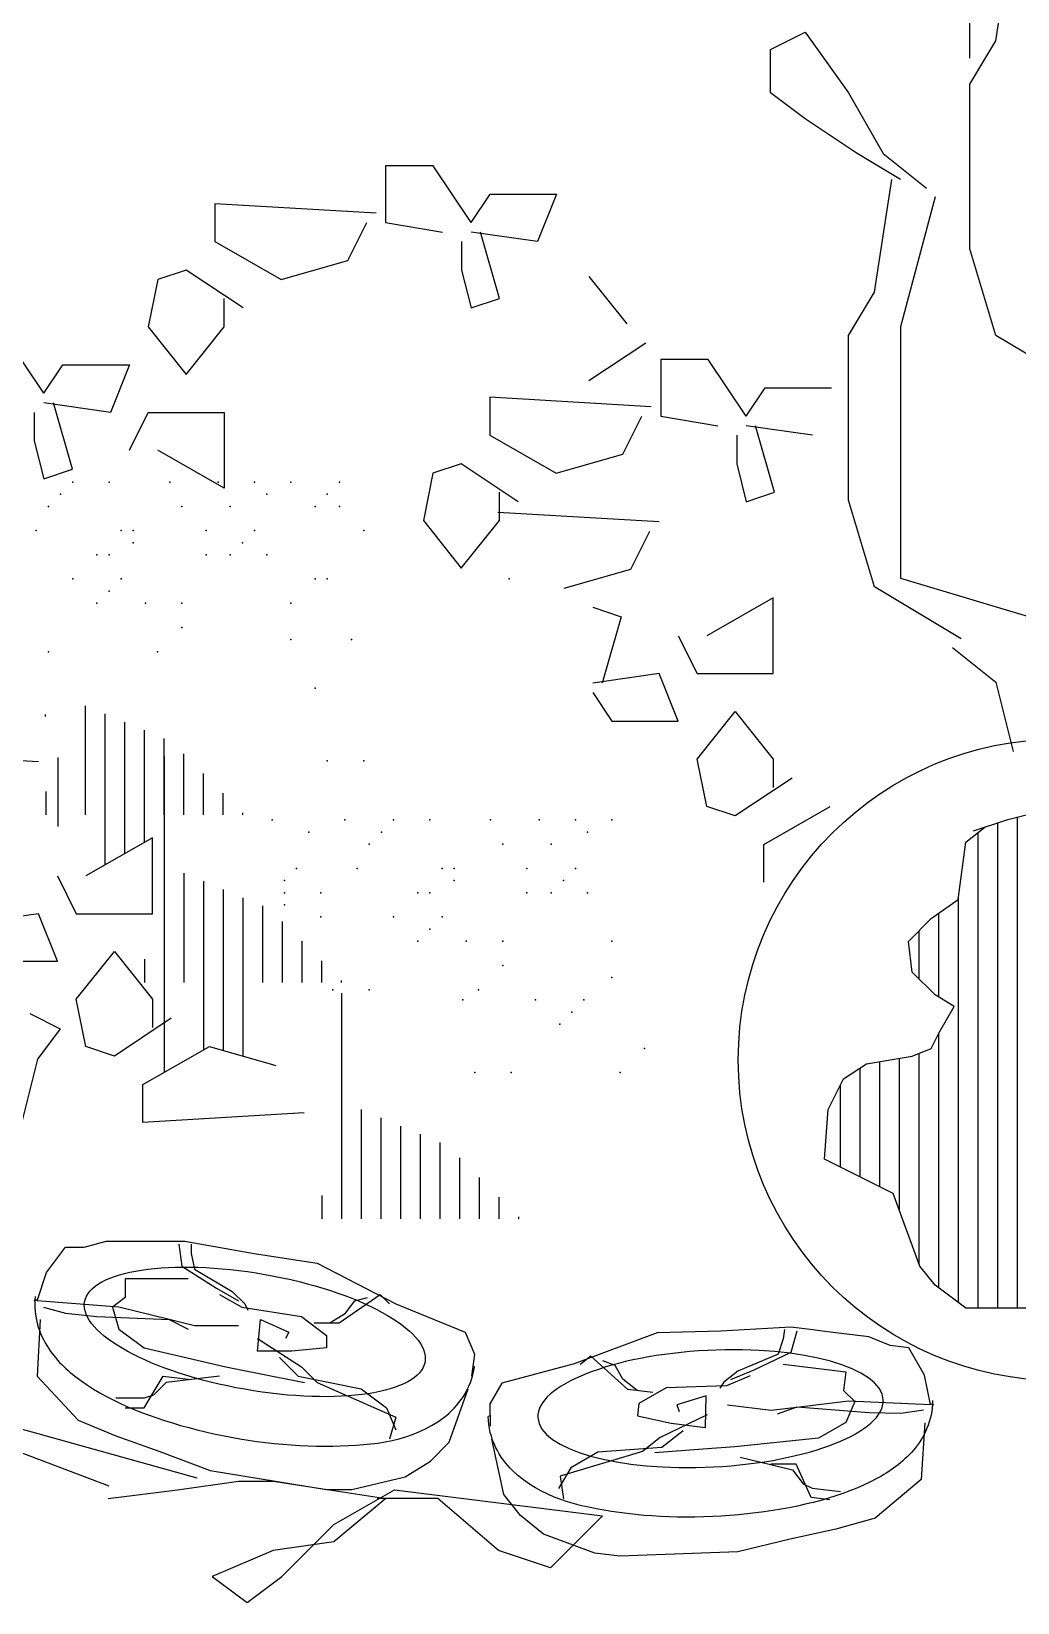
# Model space of a CAD drawing. Extents: x -15.8 to -8, y 56.1 to 69.5.
# Drawn here: x -14.683 to -13.887, y 66.536 to 67.804 of the extents above; entities that cross this region are included whole.
import ezdxf

# ---------------------------------------------------------------- set-up
doc = ezdxf.new("R2010")
doc.units = 0
doc.header["$LTSCALE"] = 0.01
doc.header["$MEASUREMENT"] = 0
doc.layers.add('MUEBLES', color=30, linetype='CONTINUOUS')

msp = doc.modelspace()

# ---------------------------------------------------------------- hatches: boundary and pattern name
at = {"layer": 'MUEBLES'}
h = msp.add_hatch(dxfattribs=at)
h.set_pattern_fill('LINE', color=256, scale=0.005, angle=90, style=0)
h.set_pattern_definition([(90, (-152.365038, -80.731848), (-0.015875, 1e-18), [])])
h.paths.add_polyline_path([(-13.9384, 67.0169), (-13.9507, 66.9953), (-13.9569, 66.9829), (-13.9723, 66.9768), (-14.0093, 66.9706), (-14.0278, 66.9583), (-14.0402, 66.9336), (-14.0432, 66.8935), (-13.9877, 66.8658), (-13.9661, 66.8072), (-13.9538, 66.7918), (-13.9291, 66.7733), (-13.9168, 66.7733), (-13.9075, 66.7733), (-13.8797, 66.7733), (-13.8581, 66.7795), (-13.8088, 66.7826), (-13.7748, 66.7857), (-13.7625, 66.7857), (-13.7224, 66.798), (-13.7008, 66.8411), (-13.6885, 66.8689), (-13.6669, 66.8812), (-13.6545, 66.9059), (-13.6576, 66.949), (-13.673, 67.0045), (-13.673, 67.0384), (-13.6792, 67.0508), (-13.7162, 67.1063), (-13.7471, 67.1217), (-13.7594, 67.1248), (-13.7718, 67.1433), (-13.7964, 67.1525), (-13.8242, 67.1556), (-13.8458, 67.1679), (-13.8705, 67.1741), (-13.8952, 67.1679), (-13.9137, 67.1617), (-13.9291, 67.1494), (-13.9353, 67.1032), (-13.9569, 67.0878), (-13.9754, 67.0693), (-13.9723, 67.0446), (-13.9538, 67.0261)])
h = msp.add_hatch(dxfattribs=at)
h.set_pattern_fill('LINE', color=256, scale=0.005, angle=90, style=0)
h.set_pattern_definition([(90, (-154.196143, -80.564787), (-0.015875, 1e-18), [])])
h.paths.add_polyline_path([(-14.3112, 66.8684), (-14.3476, 66.9047), (-14.4203, 66.935), (-14.4332, 67.0319), (-14.4437, 67.0307), (-14.4437, 66.8835), (-14.4532, 66.8453), (-14.2881, 66.8453)])

# ---------------------------------------------------------------- linework, layer by layer
for p, q in [((-13.9047, 67.7964), (-13.8907, 67.8874)), ((-13.9257, 67.7825), (-13.9257, 67.8314)), ((-14.0868, 67.7895), (-14.0588, 67.8034)), ((-14.0588, 67.8034), (-14.0238, 67.7545)), ((-13.9257, 67.7615), (-13.9047, 67.7964)), ((-14.0868, 67.7545), (-14.0868, 67.7895)), ((-14.0588, 67.7335), (-14.0868, 67.7545)), ((-14.0238, 67.7545), (-13.9958, 67.7055)), ((-13.9257, 67.6285), (-13.9257, 67.7615)), ((-14.0168, 67.7055), (-14.0588, 67.7335)), ((-13.9818, 67.6845), (-14.0168, 67.7055)), ((-13.9958, 67.7055), (-13.9608, 67.6775)), ((-14.3974, 67.6957), (-14.3974, 67.6497)), ((-14.359, 67.6957), (-14.3974, 67.6957)), ((-14.3284, 67.6497), (-14.359, 67.6957)), ((-14.0028, 67.5936), (-13.9888, 67.6845)), ((-14.3284, 67.6497), (-14.3131, 67.6727)), ((-14.3131, 67.6727), (-14.2594, 67.6727)), ((-14.2594, 67.6727), (-14.2747, 67.6344)), ((-13.9537, 67.6705), (-13.9818, 67.5656)), ((-14.5353, 67.665), (-14.5353, 67.6344)), ((-14.405, 67.6574), (-14.5353, 67.665)), ((-14.428, 67.6191), (-14.4127, 67.6497)), ((-14.3974, 67.6497), (-14.3514, 67.6421)), ((-14.2747, 67.6344), (-14.3284, 67.6421)), ((-14.3054, 67.5884), (-14.3207, 67.6421)), ((-14.5353, 67.6344), (-14.4817, 67.6038)), ((-14.3361, 67.6344), (-14.3361, 67.6114)), ((-13.9047, 67.5586), (-13.9257, 67.6285)), ((-14.4817, 67.6038), (-14.428, 67.6191)), ((-14.5813, 67.6038), (-14.589, 67.5655)), ((-14.5583, 67.6114), (-14.5813, 67.6038)), ((-14.5123, 67.5808), (-14.5583, 67.6114)), ((-14.3361, 67.6114), (-14.3284, 67.5808)), ((-14.2334, 67.6062), (-14.2028, 67.5679)), ((-14.0238, 67.5586), (-14.0028, 67.5936)), ((-14.5277, 67.5655), (-14.5277, 67.5884)), ((-14.3284, 67.5808), (-14.3054, 67.5884)), ((-14.589, 67.5655), (-14.5583, 67.5272)), ((-14.5583, 67.5272), (-14.5277, 67.5655)), ((-13.9818, 67.5656), (-13.9818, 67.5026)), ((-14.6733, 67.5119), (-14.704, 67.5578)), ((-14.1874, 67.5525), (-14.2334, 67.5219)), ((-14.0238, 67.4257), (-14.0238, 67.5586)), ((-13.8347, 67.5166), (-13.9047, 67.5586)), ((-14.1753, 67.5393), (-14.1753, 67.4934)), ((-14.137, 67.5393), (-14.1753, 67.5393)), ((-14.1064, 67.4934), (-14.137, 67.5393)), ((-14.6733, 67.5119), (-14.658, 67.5348)), ((-14.658, 67.5348), (-14.6043, 67.5348)), ((-14.6043, 67.5348), (-14.6196, 67.4965)), ((-14.1064, 67.4934), (-14.091, 67.5163)), ((-14.091, 67.5163), (-14.0374, 67.5163)), ((-14.6196, 67.4965), (-14.6733, 67.5042)), ((-14.6503, 67.4506), (-14.6656, 67.5042)), ((-14.3133, 67.5087), (-14.3133, 67.478)), ((-14.183, 67.501), (-14.3133, 67.5087)), ((-13.9818, 67.5026), (-13.9818, 67.4746)), ((-14.681, 67.4965), (-14.681, 67.4736)), ((-14.6043, 67.4659), (-14.589, 67.4965)), ((-14.589, 67.4965), (-14.5277, 67.4965)), ((-14.5277, 67.4965), (-14.5277, 67.4353)), ((-14.206, 67.4627), (-14.1907, 67.4934)), ((-14.1753, 67.4934), (-14.1293, 67.4857)), ((-14.3133, 67.478), (-14.2596, 67.4474)), ((-14.114, 67.478), (-14.114, 67.4551)), ((-14.0527, 67.478), (-14.1064, 67.4857)), ((-14.0834, 67.4321), (-14.0987, 67.4857)), ((-14.681, 67.4736), (-14.6733, 67.4429)), ((-14.5277, 67.4353), (-14.5813, 67.4659)), ((-14.2596, 67.4474), (-14.206, 67.4627)), ((-13.9818, 67.4746), (-13.9818, 67.3627)), ((-14.6733, 67.4429), (-14.6503, 67.4506)), ((-14.3363, 67.4551), (-14.3593, 67.4474)), ((-14.2903, 67.4244), (-14.3363, 67.4551)), ((-14.114, 67.4551), (-14.1064, 67.4244)), ((-14.3593, 67.4474), (-14.3669, 67.4091)), ((-14.3056, 67.4091), (-14.3056, 67.4321)), ((-14.1064, 67.4244), (-14.0834, 67.4321)), ((-14.0028, 67.3557), (-14.0238, 67.4257)), ((-14.1765, 67.4081), (-14.3068, 67.4158)), ((-14.3669, 67.4091), (-14.3363, 67.3708)), ((-14.3363, 67.3708), (-14.3056, 67.4091)), ((-14.1995, 67.3698), (-14.1842, 67.4005)), ((-14.2532, 67.3545), (-14.1995, 67.3698)), ((-13.9818, 67.3627), (-13.8417, 67.3207)), ((-13.9327, 67.3137), (-14.0028, 67.3557)), ((-14.2302, 67.3392), (-14.2072, 67.3315)), ((-14.0846, 67.3468), (-14.1382, 67.3162)), ((-14.0846, 67.2856), (-14.0846, 67.3468)), ((-14.2072, 67.3315), (-14.2225, 67.2779)), ((-14.1612, 67.3162), (-14.1459, 67.2856)), ((-13.9397, 67.3067), (-13.9047, 67.2788)), ((-14.1765, 67.2856), (-14.2302, 67.2779)), ((-14.1612, 67.2473), (-14.1765, 67.2856)), ((-14.1459, 67.2856), (-14.0846, 67.2856)), ((-13.9047, 67.2788), (-13.8907, 67.2228)), ((-14.6397, 67.1715), (-14.6397, 67.2597)), ((-14.2302, 67.2703), (-14.2149, 67.2473)), ((-14.6719, 67.251), (-14.6719, 67.2527)), ((-14.6238, 67.1312), (-14.6238, 67.2531)), ((-14.2149, 67.2473), (-14.1612, 67.2473)), ((-14.1459, 67.2166), (-14.1152, 67.2549)), ((-14.1152, 67.2549), (-14.0846, 67.2166)), ((-14.6079, 67.1403), (-14.6079, 67.2465)), ((-14.5921, 67.1494), (-14.5921, 67.2399)), ((-14.6777, 67.2143), (-14.808, 67.2219)), ((-14.5762, 67.1715), (-14.5762, 67.2333)), ((-14.662, 67.2179), (-14.662, 67.1622)), ((-14.5759, 66.9638), (-14.5759, 67.2187)), ((-14.5603, 67.1715), (-14.5603, 67.2207)), ((-14.1382, 67.1783), (-14.1459, 67.2166)), ((-14.0846, 67.2166), (-14.0846, 67.1937)), ((-14.5444, 67.1715), (-14.5444, 67.2049)), ((-14.0692, 67.2013), (-14.1152, 67.1707)), ((-14.6714, 67.1715), (-14.6714, 67.1904)), ((-14.5286, 67.1715), (-14.5286, 67.189)), ((-14.5127, 67.1715), (-14.5127, 67.1731)), ((-14.1152, 67.1707), (-14.1382, 67.1783)), ((-14.0922, 67.1477), (-14.0386, 67.1783)), ((-13.8952, 67.1679), (-13.8705, 67.1741)), ((-13.9291, 67.1494), (-13.9137, 67.1617)), ((-13.9229, 67.1587), (-13.8952, 67.1679)), ((-14.5857, 67.153), (-14.6394, 67.1223)), ((-14.5857, 67.0917), (-14.5857, 67.153)), ((-14.0922, 67.1171), (-14.0922, 67.1477)), ((-13.9353, 67.1032), (-13.9291, 67.1494)), ((-14.6624, 67.1223), (-14.6471, 67.0917)), ((-14.5601, 67.0362), (-14.5601, 67.1245)), ((-14.5442, 66.982), (-14.5442, 67.1179)), ((-14.5283, 66.9812), (-14.5283, 67.1112)), ((-14.5124, 66.9767), (-14.5124, 67.1046)), ((-14.4966, 67.0362), (-14.4966, 67.098)), ((-13.9569, 67.0878), (-13.9353, 67.1032)), ((-14.6777, 67.0917), (-14.7314, 67.0841)), ((-14.6624, 67.0534), (-14.6777, 67.0917)), ((-14.6471, 67.0917), (-14.5857, 67.0917)), ((-14.4807, 67.0362), (-14.4807, 67.0855)), ((-13.9754, 67.0693), (-13.9569, 67.0878)), ((-14.4648, 67.0362), (-14.4648, 67.0696)), ((-14.6471, 67.0228), (-14.6164, 67.0611)), ((-14.6164, 67.0611), (-14.5857, 67.0228)), ((-13.9723, 67.0446), (-13.9754, 67.0693)), ((-14.716, 67.0534), (-14.6624, 67.0534)), ((-14.5918, 67.0362), (-14.5918, 67.0551)), ((-14.4489, 67.0362), (-14.4489, 67.0538)), ((-13.9538, 67.0261), (-13.9723, 67.0446)), ((-14.4331, 67.0362), (-14.4331, 67.0379)), ((-14.6394, 66.9845), (-14.6471, 67.0228)), ((-14.5857, 67.0228), (-14.5857, 66.9998)), ((-13.9384, 67.0169), (-13.9538, 67.0261)), ((-14.6845, 67.0111), (-14.6601, 66.9989)), ((-14.5704, 67.0075), (-14.6164, 66.9768)), ((-13.9507, 66.9953), (-13.9384, 67.0169)), ((-14.6601, 66.9989), (-14.6784, 66.9744)), ((-13.9569, 66.9829), (-13.9507, 66.9953)), ((-14.6164, 66.9768), (-14.6394, 66.9845)), ((-14.5934, 66.9539), (-14.5397, 66.9845)), ((-14.5397, 66.9845), (-14.4861, 66.9692)), ((-13.9723, 66.9768), (-13.9569, 66.9829)), ((-14.6784, 66.9744), (-14.6967, 66.9012)), ((-14.0278, 66.9583), (-14.0093, 66.9706)), ((-14.0093, 66.9706), (-13.9723, 66.9768)), ((-14.0402, 66.9336), (-14.0278, 66.9583)), ((-14.5934, 66.9232), (-14.5934, 66.9539)), ((-14.4631, 66.9309), (-14.5934, 66.9232)), ((-14.0432, 66.8935), (-14.0402, 66.9336)), ((-13.9877, 66.8658), (-14.0432, 66.8935)), ((-13.9661, 66.8072), (-13.9877, 66.8658)), ((-14.6711, 66.8021), (-14.6559, 66.8224)), ((-14.6559, 66.8224), (-14.6407, 66.8224)), ((-14.6407, 66.8224), (-14.6229, 66.8274)), ((-14.6229, 66.8274), (-14.5848, 66.8274)), ((-14.5848, 66.8274), (-14.5771, 66.8274)), ((-14.5771, 66.8274), (-14.5594, 66.8274)), ((-14.5644, 66.8249), (-14.5619, 66.8071)), ((-14.5594, 66.8274), (-14.5035, 66.8173)), ((-14.5543, 66.8249), (-14.5543, 66.8173)), ((-14.5543, 66.8173), (-14.5517, 66.8046)), ((-14.5035, 66.8173), (-14.4527, 66.8097)), ((-14.5619, 66.8071), (-14.534, 66.7894)), ((-14.5517, 66.8046), (-14.5213, 66.7868)), ((-14.4527, 66.8097), (-14.3892, 66.7767)), ((-13.9538, 66.7918), (-13.9661, 66.8072)), ((-14.6788, 66.7792), (-14.6711, 66.8021)), ((-14.6076, 66.797), (-14.6076, 66.7818)), ((-14.5568, 66.797), (-14.6076, 66.797)), ((-13.9291, 66.7733), (-13.9538, 66.7918)), ((-14.6784, 66.7802), (-14.6813, 66.7792)), ((-14.6127, 66.7741), (-14.6788, 66.7792)), ((-14.6076, 66.7818), (-14.6178, 66.7741)), ((-14.534, 66.7894), (-14.5162, 66.7792)), ((-14.5314, 66.7843), (-14.5136, 66.7741)), ((-14.5213, 66.7868), (-14.5111, 66.7767)), ((-14.4349, 66.7614), (-14.4019, 66.7843)), ((-14.4298, 66.7691), (-14.4222, 66.7792)), ((-14.4222, 66.7792), (-14.412, 66.7818)), ((-14.4019, 66.7843), (-14.3942, 66.7767)), ((-14.6737, 66.7741), (-14.6559, 66.7691)), ((-14.6559, 66.7691), (-14.6305, 66.7665)), ((-14.6305, 66.7665), (-14.5721, 66.764)), ((-14.6178, 66.7741), (-14.6127, 66.7564)), ((-14.5721, 66.764), (-14.6127, 66.7741)), ((-14.5136, 66.7741), (-14.4654, 66.7665)), ((-14.5111, 66.7767), (-14.5086, 66.7716)), ((-14.4654, 66.7665), (-14.445, 66.7513)), ((-14.4425, 66.7614), (-14.4298, 66.7691)), ((-14.3892, 66.7767), (-14.3333, 66.7538)), ((-13.9168, 66.7733), (-13.9291, 66.7733)), ((-13.9075, 66.7733), (-13.9168, 66.7733)), ((-13.8797, 66.7733), (-13.9075, 66.7733)), ((-14.6762, 66.764), (-14.6788, 66.7183)), ((-14.6127, 66.7564), (-14.5924, 66.7411)), ((-14.5721, 66.764), (-14.5568, 66.7564)), ((-14.5517, 66.7589), (-14.5721, 66.764)), ((-14.5162, 66.7589), (-14.5517, 66.7589)), ((-14.5009, 66.7386), (-14.4984, 66.764)), ((-14.4984, 66.764), (-14.4755, 66.7538)), ((-14.4755, 66.7538), (-14.4781, 66.7488)), ((-14.4552, 66.7614), (-14.4349, 66.7614)), ((-14.3333, 66.7538), (-14.3257, 66.7361)), ((-14.1783, 66.7534), (-14.2453, 66.7284)), ((-14.1269, 66.7547), (-14.1783, 66.7534)), ((-14.0702, 66.7579), (-14.1269, 66.7547)), ((-14.0755, 66.756), (-14.0765, 66.7485)), ((-14.0525, 66.7558), (-14.0702, 66.7579)), ((-14.0655, 66.7548), (-14.0702, 66.7375)), ((-14.045, 66.7548), (-14.0525, 66.7558)), ((-14.0072, 66.7502), (-14.045, 66.7548)), ((-14.5924, 66.7411), (-14.5263, 66.7259)), ((-14.5009, 66.7488), (-14.4654, 66.7259)), ((-14.445, 66.7411), (-14.473, 66.7386)), ((-14.445, 66.7513), (-14.445, 66.7411)), ((-14.0765, 66.7485), (-14.0806, 66.7362)), ((-13.9901, 66.743), (-14.0072, 66.7502)), ((-13.975, 66.7411), (-13.9901, 66.743)), ((-13.9624, 66.7191), (-13.975, 66.7411)), ((-14.473, 66.7386), (-14.5009, 66.7386)), ((-14.4832, 66.7335), (-14.4679, 66.7183)), ((-14.3257, 66.7361), (-14.3282, 66.7183)), ((-14.2453, 66.7284), (-14.3036, 66.7126)), ((-14.2318, 66.7344), (-14.2403, 66.7278)), ((-14.2018, 66.7077), (-14.2318, 66.7344)), ((-14.2122, 66.7269), (-14.222, 66.7306)), ((-14.0806, 66.7362), (-14.113, 66.7223)), ((-14.0702, 66.7375), (-14.1001, 66.7233)), ((-14.0764, 66.728), (-14.026, 66.7218)), ((-14.6788, 66.7183), (-14.6457, 66.6828)), ((-14.5924, 66.6929), (-14.5771, 66.7183)), ((-14.5771, 66.7183), (-14.5568, 66.7158)), ((-14.5314, 66.7183), (-14.5746, 66.7132)), ((-14.5263, 66.7259), (-14.5009, 66.7208)), ((-14.5009, 66.7208), (-14.4628, 66.7132)), ((-14.4679, 66.7183), (-14.4425, 66.7132)), ((-14.4654, 66.7259), (-14.4527, 66.7132)), ((-14.327, 66.7266), (-14.3257, 66.7259)), ((-14.2059, 66.7159), (-14.2122, 66.7269)), ((-14.1943, 66.7067), (-14.2059, 66.7159)), ((-14.113, 66.7223), (-14.1243, 66.7135)), ((-14.1032, 66.7185), (-14.1221, 66.7106)), ((-14.1001, 66.7233), (-14.119, 66.7154)), ((-14.026, 66.7218), (-14.0279, 66.7067)), ((-13.9576, 66.6955), (-13.9624, 66.7191)), ((-14.5848, 66.7031), (-14.5924, 66.7005)), ((-14.5746, 66.7132), (-14.5848, 66.7031)), ((-14.4527, 66.7132), (-14.3892, 66.6853)), ((-14.4425, 66.7132), (-14.4171, 66.7081)), ((-14.4171, 66.7081), (-14.3968, 66.6929)), ((-14.346, 66.665), (-14.3307, 66.7081)), ((-14.3036, 66.7126), (-14.3133, 66.6959)), ((-14.1816, 66.7052), (-14.2018, 66.7077)), ((-14.1709, 66.709), (-14.193, 66.6964)), ((-14.1221, 66.7106), (-14.1709, 66.709)), ((-14.1385, 66.7024), (-14.1624, 66.6951)), ((-14.1391, 66.6769), (-14.1385, 66.7024)), ((-14.1243, 66.7135), (-14.1275, 66.7087)), ((-14.0279, 66.7067), (-14.0187, 66.6979)), ((-14.5496, 66.6361), (-14.7546, 66.693)), ((-14.5924, 66.7005), (-14.6153, 66.7005)), ((-14.6076, 66.6929), (-14.5924, 66.6929)), ((-14.3968, 66.6929), (-14.3892, 66.6751)), ((-14.3133, 66.6959), (-14.313, 66.6779)), ((-14.193, 66.6964), (-14.1942, 66.6863)), ((-14.1624, 66.6951), (-14.1605, 66.6898)), ((-14.1214, 66.6952), (-14.0861, 66.6909)), ((-14.0861, 66.6909), (-14.0654, 66.6934)), ((-14.0654, 66.6934), (-14.0814, 66.6877)), ((-14.0654, 66.6934), (-14.0238, 66.6985)), ((-14.0071, 66.6888), (-14.0654, 66.6934)), ((-14.0187, 66.6979), (-14.0259, 66.6809)), ((-14.0238, 66.6985), (-13.9576, 66.6955)), ((-13.9633, 66.691), (-13.9815, 66.6882)), ((-13.9578, 66.6964), (-13.9551, 66.6952)), ((-14.6206, 66.6295), (-14.7491, 66.6783)), ((-14.6457, 66.6828), (-14.6153, 66.6701)), ((-14.3892, 66.6853), (-14.3942, 66.6675)), ((-14.3132, 66.6863), (-14.3146, 66.6858)), ((-14.1942, 66.6863), (-14.1668, 66.6803)), ((-14.1378, 66.687), (-14.1759, 66.6687)), ((-14.1668, 66.6803), (-14.1391, 66.6769)), ((-14.0259, 66.6809), (-14.048, 66.6682)), ((-13.9815, 66.6882), (-14.0071, 66.6888)), ((-13.962, 66.6807), (-13.9651, 66.635)), ((-14.6153, 66.6701), (-14.5797, 66.6574)), ((-14.3612, 66.6498), (-14.346, 66.665)), ((-14.3019, 66.6228), (-14.3117, 66.6675)), ((-14.1759, 66.6687), (-14.1901, 66.6576)), ((-14.1573, 66.6741), (-14.1743, 66.6608)), ((-14.048, 66.6682), (-14.1154, 66.6612)), ((-14.5797, 66.6574), (-14.539, 66.6421)), ((-14.1901, 66.6576), (-14.2565, 66.6377)), ((-14.226, 66.6569), (-14.248, 66.6443)), ((-14.2002, 66.6589), (-14.226, 66.6569)), ((-14.1743, 66.6608), (-14.2002, 66.6589)), ((-14.1412, 66.6593), (-14.18, 66.6564)), ((-14.1154, 66.6612), (-14.1412, 66.6593)), ((-14.1113, 66.653), (-14.069, 66.6427)), ((-14.539, 66.6421), (-14.445, 66.6269)), ((-14.3815, 66.6371), (-14.3612, 66.6498)), ((-14.248, 66.6443), (-14.2578, 66.6276)), ((-14.0659, 66.6474), (-14.0864, 66.6474)), ((-14.069, 66.6427), (-14.0602, 66.6314)), ((-14.0539, 66.6204), (-14.0659, 66.6474)), ((-14.6213, 66.6195), (-14.5653, 66.6265)), ((-14.5653, 66.6265), (-14.5163, 66.6335)), ((-14.5163, 66.6335), (-14.4883, 66.6335)), ((-14.4883, 66.6335), (-14.3973, 66.6195)), ((-14.445, 66.6269), (-14.4247, 66.6269)), ((-14.4393, 66.5985), (-14.3903, 66.6265)), ((-14.4247, 66.6269), (-14.3815, 66.6371)), ((-14.3903, 66.6265), (-14.2223, 66.6055)), ((-14.2565, 66.6377), (-14.2537, 66.6194)), ((-14.0602, 66.6314), (-14.053, 66.6279)), ((-14.053, 66.6279), (-14.0303, 66.6251)), ((-13.9651, 66.635), (-14.0022, 66.6038)), ((-14.3973, 66.6195), (-14.4393, 66.5845)), ((-14.3553, 66.6195), (-14.4043, 66.6195)), ((-14.3063, 66.5775), (-14.3553, 66.6195)), ((-14.2886, 66.6058), (-14.3019, 66.6228)), ((-14.0388, 66.6185), (-14.0539, 66.6204)), ((-14.27, 66.5908), (-14.2886, 66.6058)), ((-14.2223, 66.6055), (-14.2643, 66.5635)), ((-14.0022, 66.6038), (-14.034, 66.5949)), ((-14.4813, 66.5565), (-14.4393, 66.5985)), ((-14.2284, 66.5754), (-14.27, 66.5908)), ((-14.034, 66.5949), (-14.0708, 66.5867)), ((-14.4883, 66.5775), (-14.5373, 66.5565)), ((-14.4393, 66.5845), (-14.4883, 66.5775)), ((-14.2643, 66.5635), (-14.3063, 66.5775)), ((-14.2082, 66.5729), (-14.2284, 66.5754)), ((-14.113, 66.5765), (-14.2082, 66.5729)), ((-14.0708, 66.5867), (-14.113, 66.5765)), ((-14.5373, 66.5565), (-14.5093, 66.5355)), ((-14.5093, 66.5355), (-14.4813, 66.5565))]:
    msp.add_line(p, q, dxfattribs=at)
msp.add_circle((-13.8537, 66.9737), 0.259, dxfattribs=at)
msp.add_ellipse((-14.503, 66.7541), major_axis=(-0.1374, 0.0242), ratio=0.3376, dxfattribs=at)
at = {"layer": 'MUEBLES', "extrusion": (0, 0, -1)}
msp.add_ellipse((-14.1351, 66.6921), major_axis=(0.1394, 0.0072), ratio=0.3376, dxfattribs=at)
at = {"layer": 'MUEBLES'}
for points in [[(-14.6802, 66.7826), (-14.6822, 66.7667), (-14.6767, 66.7516), (-14.6622, 66.7297), (-14.653, 66.7215), (-14.6181, 66.6968), (-14.5856, 66.6841), (-14.5136, 66.666), (-14.4747, 66.6612), (-14.4057, 66.6625), (-14.3762, 66.6657), (-14.3391, 66.6935), (-14.3279, 66.7083), (-14.3257, 66.7259)], [(-13.9558, 66.6986), (-13.9558, 66.6826), (-13.963, 66.6683), (-13.9801, 66.6483), (-13.9902, 66.6414), (-14.0279, 66.6211), (-14.0617, 66.6125), (-14.1354, 66.6033), (-14.1746, 66.6033), (-14.2429, 66.6131), (-14.2718, 66.6199), (-14.3052, 66.652), (-14.3145, 66.668), (-14.3145, 66.6858)]]:
    msp.add_open_spline(points, degree=3, knots=[0.016832, 0.016832, 0.016832, 0.016832, 0.310223, 0.310223, 0.620447, 0.620447, 1.359299, 1.359299, 2.098151, 2.098151, 2.83494, 2.83494, 3.159887, 3.159887, 3.159887, 3.159887], dxfattribs=at)
for p in [(-14.65, 67.4402), (-14.65, 67.4402), (-14.6207, 67.4402), (-14.5717, 67.4402), (-14.5326, 67.4402), (-14.5032, 67.4402), (-14.4738, 67.4402), (-14.4347, 67.4402), (-14.6598, 67.4304), (-14.4934, 67.4304), (-14.4445, 67.4304), (-14.6696, 67.4206), (-14.5619, 67.4206), (-14.5228, 67.4206), (-14.4542, 67.4206), (-14.4347, 67.4206), (-14.6794, 67.4011), (-14.6109, 67.4011), (-14.6011, 67.4011), (-14.6011, 67.4011), (-14.5424, 67.4011), (-14.5032, 67.4011), (-14.4151, 67.4011), (-14.6011, 67.3913), (-14.513, 67.3913), (-14.6305, 67.3815), (-14.6207, 67.3815), (-14.5424, 67.3815), (-14.5228, 67.3815), (-14.5228, 67.3815), (-14.4934, 67.3815), (-14.65, 67.362), (-14.6109, 67.362), (-14.4542, 67.362), (-14.4445, 67.362), (-14.2976, 67.362), (-14.6207, 67.3522), (-14.6305, 67.3424), (-14.5913, 67.3424), (-14.5619, 67.3424), (-14.4738, 67.3424), (-14.5619, 67.3228), (-14.4738, 67.313), (-14.4249, 67.313), (-14.6696, 67.3033), (-14.5815, 67.3033), (-14.4542, 67.2739), (-14.4445, 67.2152), (-14.4151, 67.2152), (-14.4889, 67.1674), (-14.4302, 67.1674), (-14.391, 67.1674), (-14.391, 67.1674), (-14.3616, 67.1674), (-14.3127, 67.1674), (-14.2735, 67.1674), (-14.2442, 67.1674), (-14.2148, 67.1674), (-14.4595, 67.1576), (-14.4595, 67.1576), (-14.4106, 67.1478), (-14.4008, 67.1576), (-14.3029, 67.1478), (-14.2637, 67.1478), (-14.2344, 67.1576), (-14.4693, 67.1282), (-14.4204, 67.1282), (-14.3518, 67.1282), (-14.342, 67.1282), (-14.342, 67.1282), (-14.2833, 67.1282), (-14.2442, 67.1282), (-14.4791, 67.1185), (-14.4791, 67.1087), (-14.4497, 67.1087), (-14.3714, 67.1087), (-14.3616, 67.1087), (-14.342, 67.1185), (-14.2833, 67.1087), (-14.2637, 67.1087), (-14.2637, 67.1087), (-14.2539, 67.1185), (-14.2344, 67.1087), (-14.4791, 67.0989), (-14.4791, 67.0989), (-14.4497, 67.0891), (-14.391, 67.0891), (-14.3518, 67.0891), (-14.3714, 67.0696), (-14.3616, 67.0793), (-14.3323, 67.0696), (-14.3029, 67.0696), (-14.2148, 67.0696), (-14.3029, 67.05), (-14.2148, 67.0402), (-14.4399, 67.0304), (-14.4106, 67.0304), (-14.3352, 67.0221), (-14.3225, 67.0304), (-14.2765, 67.0221), (-14.2373, 67.0221), (-14.2471, 67.0123), (-14.2569, 67.0025), (-14.1884, 66.9829), (-14.3254, 66.9634), (-14.2961, 66.9634), (-14.208, 66.9634)]:
    msp.add_point(p, dxfattribs=at)

doc.saveas('drawing.dxf')
